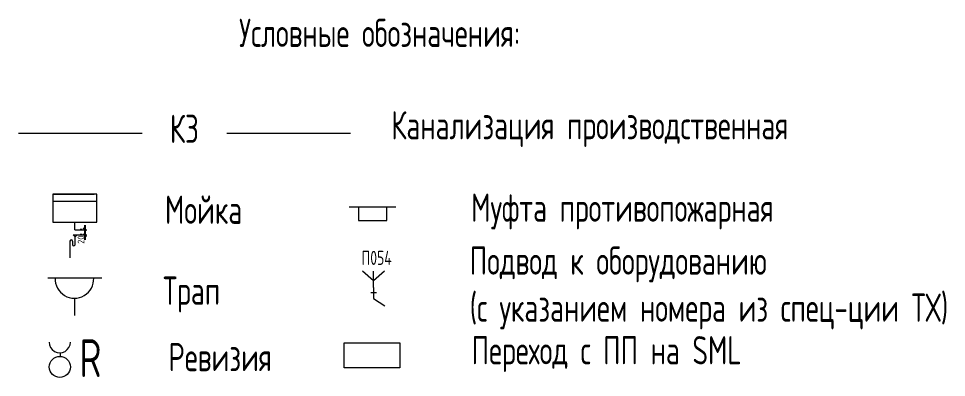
# Model space of a CAD drawing. Header units: millimetres. Extents: x -8689834 to 9419935, y -370377 to 166066.
# Drawn here: x -229749 to -219889, y -314146 to -310331 of the extents above; entities that cross this region are included whole.
import ezdxf

# ---------------------------------------------------------------- set-up
doc = ezdxf.new("R2010")
doc.units = ezdxf.units.MM
doc.header["$MEASUREMENT"] = 0
doc.layers.get('0').update_dxf_attribs({"color": 250, "lineweight": 9})
for name, color, linetype in [('PDF __ВК-В1', 5, 'Continuous'), ('PDF __ВК-переход с ПП на  SML', 3, 'Continuous'), ('PDF __ВК-противопожарные муфты', 1, 'Continuous'), ('PDF __Санпр', 7, 'Continuous'), ('PDF __Сантехника', 7, 'Continuous'), ('PDF _TEKSTBK', 7, 'Continuous'), ('АР_Кровля дорожки', 245, 'Continuous'), ('АР_Таблицы', 250, 'Continuous')]:
    doc.layers.add(name, color=color, linetype=linetype)
doc.layers.add('PDF __ВК-К1', color=7, linetype='Continuous', true_color=0xb80000)
doc.layers.add('ВК_канализация', color=32, linetype='Continuous', lineweight=30)
doc.styles.add('ISOCPEUR', font='isocpeur.ttf', dxfattribs={"width": 0.7})
doc.styles.add('ГОСТ М100', font='ARIALN.TTF')
doc.dimstyles.new('ISO-25', dxfattribs={"dimtxt": 70, "dimasz": 30, "dimexe": 50, "dimexo": 50, "dimgap": 5, "dimtad": 1, "dimdec": 0, "dimdsep": 46, "dimtxsty": 'ГОСТ М100', "dimblk": 'OBLIQUE', "dimcen": 30, "dimdle": 50, "dimadec": 0, "dimazin": 0, "dimtfac": 1, "dimtdec": 0, "dimtmove": 1, "dimatfit": 3, "dimldrblk": 'OBLIQUE', "dimfxl": 1, "dimarcsym": 0})

# ---------------------------------------------------------------- blocks, each defined once
blk = doc.blocks.new('_Oblique')
at = {"color": 0, "linetype": 'ByBlock', "lineweight": -2}
blk.add_line((-0.5, -0.5), (0.5, 0.5), dxfattribs=at)
blk = doc.blocks.new('*D2218')
at = {"layer": 'АР_Кровля дорожки', "color": 0, "lineweight": -2, "ltscale": 500, "transparency": 16777216}
for p, q in [((-229045.5, -312525.6), (-229045.5, -312681.5)), ((-229074.5, -312575.6), (-229095.5, -312575.6)), ((-229074.5, -312631.5), (-229095.5, -312631.5))]:
    blk.add_line(p, q, dxfattribs=at)
at = {"layer": 'АР_Кровля дорожки', "color": 0, "lineweight": -2, "ltscale": 500, "transparency": 16777216, "xscale": 30, "yscale": 30, "zscale": 30}
for p, rotation in [((-229045.5, -312575.6), 90), ((-229045.5, -312631.5), 270)]:
    blk.add_blockref('_Oblique', p, dxfattribs=dict(at, rotation=rotation))
at = {"layer": 'АР_Кровля дорожки', "color": 0, "lineweight": 13, "ltscale": 500, "transparency": 16777216, "insert": (-229085.5, -312681.5), "char_height": 70, "attachment_point": 5, "rotation": 90, "style": 'ГОСТ М100'}
blk.add_mtext('{\\fГОСТ тип А|b0|i0|c0|p34;20}', dxfattribs=at)

msp = doc.modelspace()

# ---------------------------------------------------------------- linework, layer by layer
at = {"layer": 'PDF __ВК-В1', "color": 30, "lineweight": 13, "true_color": 0xf26722}
msp.add_lwpolyline([(-225977.6, -313117.4), (-225977.6, -313015.7)], dxfattribs=at)
at = {"layer": 'PDF __ВК-К1', "color": 30, "lineweight": 13, "true_color": 0xf26722}
for points in [[(-229150.4, -312575.6), (-229150.4, -312495.2)], [(-226005.2, -313244.4), (-225947.2, -313244.4)], [(-225977.6, -313189.2), (-225977.6, -313307.9)], [(-225977.6, -313307.9), (-225856.8, -313386.7)], [(-229308.6, -313884), (-229308.6, -313922.1)]]:
    msp.add_lwpolyline(points, dxfattribs=at)
msp.add_circle((-229310.8, -314034.2), 112.2, dxfattribs=at)
msp.add_arc((-229310.8, -313771.8), 112.2, 179.99999, 0.00001, dxfattribs=at)
at = {"layer": 'PDF __ВК-переход с ПП на  SML', "lineweight": 13}
msp.add_lwpolyline([(-226289.1, -313778.2), (-225696.5, -313778.2), (-225696.5, -314044.9), (-226289.1, -314044.9)], close=True, dxfattribs=at)
at = {"layer": 'PDF __ВК-противопожарные муфты', "lineweight": 13}
for points in [[(-226235.2, -312330.7), (-225985.4, -312330.7), (-225739.9, -312330.7)], [(-226137.8, -312330.7), (-226137.8, -312478.9), (-225837.2, -312478.9), (-225837.2, -312330.7)]]:
    msp.add_lwpolyline(points, dxfattribs=at)
at = {"layer": 'PDF __Санпр', "lineweight": 13}
for points in [[(-229383.2, -312198.9), (-229383.2, -312495.2), (-228917.6, -312495.2), (-228917.6, -312198.9), (-229383.2, -312198.9), (-228947.2, -312198.9)], [(-229383.2, -312270.8), (-228917.6, -312270.8)]]:
    msp.add_lwpolyline(points, dxfattribs=at)
at = {"layer": 'PDF __Сантехника', "lineweight": 13}
for points in [[(-225977.6, -313189.2), (-225977.6, -313117.4), (-226093.5, -313015.3)], [(-225858.8, -313015.3), (-225977.6, -313117.4)]]:
    msp.add_lwpolyline(points, dxfattribs=at)
at = {"layer": 'PDF __Сантехника', "color": 18, "lineweight": 13, "true_color": 0x000000}
for points in [[(-229437.1, -313088.2), (-228865.6, -313088.2)], [(-229153.5, -313304), (-229153.5, -313486.1)]]:
    msp.add_lwpolyline(points, dxfattribs=at)
msp.add_arc((-229155.6, -313098.7), 205.3, 177.4347, 2.5653, dxfattribs=at)
at = {"layer": 'PDF _TEKSTBK', "lineweight": 13}
msp.add_lwpolyline([(-229149.1, -312652.6), (-229170.2, -312631.5)], dxfattribs=at)
at = {"layer": 'PDF _TEKSTBK', "color": 30, "lineweight": 13, "true_color": 0xf26722}
msp.add_lwpolyline([(-229149.2, -312734.9), (-229149.1, -312652.6), (-229149.1, -312652.6)], dxfattribs=at)
for centre, start, end in [((-229189.9, -312698.2), 4.41024, 173.3803), ((-229162.8, -312732.7), 186.00543, 350.95979)]:
    msp.add_arc(centre, 13.7, start, end, dxfattribs=at)
at = {"layer": 'АР_Кровля дорожки', "color": 7, "lineweight": 13, "ltscale": 500}
for points in [[(-229170.2, -312631.5), (-229024.5, -312631.5)], [(-229150.4, -312575.6), (-229024.5, -312575.6)], [(-229149.1, -312652.6), (-229127.5, -312631.5)]]:
    msp.add_lwpolyline(points, dxfattribs=at)
at = {"layer": 'АР_Кровля дорожки', "color": 30, "lineweight": 13, "ltscale": 500, "true_color": 0xf26722}
for points in [[(-229203.5, -312696.6), (-229203.5, -312874.4)], [(-229176.3, -312697.1), (-229176.4, -312734.2)]]:
    msp.add_lwpolyline(points, dxfattribs=at)
at = {"layer": 'ВК_канализация', "color": 30, "lineweight": 13, "true_color": 0xf26722}
for points in [[(-229749.1, -311550.6), (-228436.8, -311550.6)], [(-227535.1, -311550.6), (-226222.8, -311550.6)]]:
    msp.add_lwpolyline(points, dxfattribs=at)

# ---------------------------------------------------------------- texts
at = {"layer": 'АР_Таблицы', "lineweight": 13, "ltscale": 100, "insert": (-226104.6, -312875), "char_height": 150, "width": 3718.698, "attachment_point": 4, "style": 'ISOCPEUR'}
msp.add_mtext('П054', dxfattribs=at)
at = {"layer": 'ВК_канализация', "color": 18, "lineweight": 13, "ltscale": 100, "true_color": 0x000000, "char_height": 300, "attachment_point": 4, "style": 'ISOCPEUR'}
for s, insert, width in [('Условные обозначения:', (-227406.1, -310482.5), 5891.51), ('К3', (-228141.6, -311502.7), 3718.698), ('Канализация производственная', (-225788.9, -311505.5), 6956.356), ('Мойка', (-228193.8, -312363.4), 8368.311), ('Муфта противопожарная', (-224940.3, -312382.2), 8368.311), ('Подвод к оборудованию\\P(с указанием номера из спец-ции ТХ)', (-224955.1, -313195), 8368.311), ('Трап', (-228213.7, -313264.5), 8368.311), ('Переход с ПП на SML', (-224935.5, -313897.9), 8368.311), ('Ревизия', (-228155.7, -313930.1), 8368.311)]:
    msp.add_mtext(s, dxfattribs=dict(at, insert=insert, width=width))
at = {"layer": 'ВК_канализация', "color": 18, "ltscale": 100, "true_color": 0x000000, "insert": (-229101.8, -313940.5), "char_height": 403.734, "width": 20186.686, "attachment_point": 4, "rotation": 0.04194, "style": 'ISOCPEUR'}
msp.add_mtext('\\pxi-1,l1,t1,5;R', dxfattribs=at)

# ---------------------------------------------------------------- dimensions: what is measured, and where the dimension line sits
at = {"layer": 'АР_Кровля дорожки', "color": 7, "lineweight": 13, "ltscale": 500}
dim = msp.add_linear_dim(base=(-229045.5, -312631.5), p1=(-229024.5, -312575.6), p2=(-229024.5, -312631.5), angle=90, text='{\\fГОСТ тип А|b0|i0|c0|p34;20}', dimstyle='ISO-25', dxfattribs=at)
dim.commit()
dim.dimension.update_dxf_attribs({"geometry": '*D2218', "text_midpoint": (-229045.5, -312681.5), "dimtype": 160})

doc.saveas('drawing.dxf')
